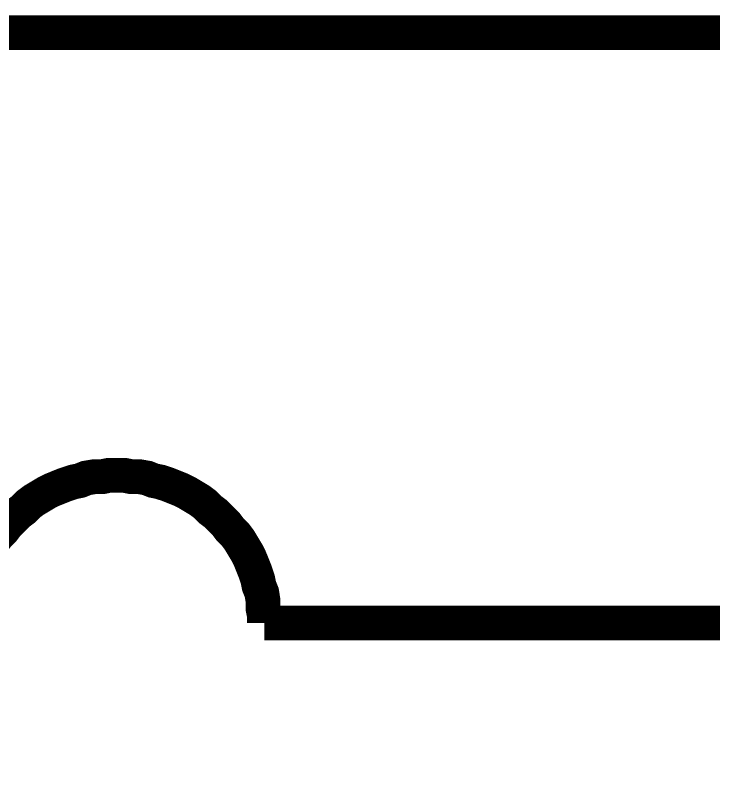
# Model space of a CAD drawing. Header units: inches. Extents: x 0 to 11, y 0 to 8.5.
# Drawn here: x 4.5159 to 4.7526, y 3.4473 to 3.7059 of the extents above; entities that cross this region are included whole.
import ezdxf

# ---------------------------------------------------------------- set-up
doc = ezdxf.new("R2010")
doc.units = ezdxf.units.IN
doc.header["$MEASUREMENT"] = 0
doc.layers.add('Sheet', color=255, linetype='Continuous')

msp = doc.modelspace()

# ---------------------------------------------------------------- linework, layer by layer
at = {"layer": 'Sheet', "const_width": 0.0118}
for points in [[(4.00037, 3.69998), (4.9005, 3.69998), (4.9005, 3.49982)], [(4.55028, 3.54986), (4.5476, 3.54986), (4.54536, 3.54941), (4.54268, 3.54941), (4.54, 3.54896), (4.53777, 3.54807), (4.53553, 3.54762), (4.53285, 3.54673), (4.53062, 3.54584), (4.52839, 3.54494), (4.5266, 3.54405), (4.52437, 3.54271), (4.52213, 3.54137), (4.52035, 3.54003), (4.51856, 3.53824), (4.51677, 3.5369), (4.51499, 3.53511), (4.5132, 3.53333), (4.51186, 3.53154), (4.51007, 3.52975), (4.50873, 3.52796)], [(4.60031, 3.49982), (4.60031, 3.5025), (4.59986, 3.50473), (4.59986, 3.50741), (4.59942, 3.51009), (4.59852, 3.51233), (4.59808, 3.51456), (4.59718, 3.51724), (4.59629, 3.51948), (4.59539, 3.52171), (4.5945, 3.5235), (4.59316, 3.52573), (4.59182, 3.52796), (4.59048, 3.52975), (4.58869, 3.53154), (4.58735, 3.53333), (4.58557, 3.53511), (4.58378, 3.5369), (4.58199, 3.53824), (4.58021, 3.54003), (4.57842, 3.54137), (4.57619, 3.54271), (4.57395, 3.54405), (4.57217, 3.54494), (4.56993, 3.54584), (4.5677, 3.54673), (4.56502, 3.54762), (4.56278, 3.54807), (4.56055, 3.54896), (4.55787, 3.54941), (4.55519, 3.54941), (4.55296, 3.54986), (4.55028, 3.54986)], [(4.55028, 3.54986), (4.55028, 3.54986), (4.55028, 3.54986), (4.55028, 3.54986), (4.55028, 3.54986), (4.55028, 3.54986), (4.55028, 3.54986), (4.55028, 3.54986), (4.55028, 3.54986), (4.55028, 3.54986), (4.55028, 3.54986), (4.55028, 3.54986), (4.55028, 3.54986), (4.55028, 3.54986), (4.55028, 3.54986), (4.55028, 3.54986), (4.55028, 3.54986), (4.55028, 3.54986), (4.55028, 3.54986), (4.55028, 3.54986), (4.55028, 3.54986), (4.55028, 3.54986), (4.55028, 3.54986), (4.55028, 3.54986), (4.55028, 3.54986), (4.55028, 3.54986), (4.55028, 3.54986), (4.55028, 3.54986), (4.55028, 3.54986), (4.55028, 3.54986), (4.55028, 3.54986), (4.55028, 3.54986), (4.55028, 3.54986)], [(4.60031, 3.49982), (4.70037, 3.49982)], [(4.9005, 3.29965), (4.9005, 3.49982), (4.70037, 3.49982)]]:
    msp.add_lwpolyline(points, dxfattribs=at)

doc.saveas('drawing.dxf')
